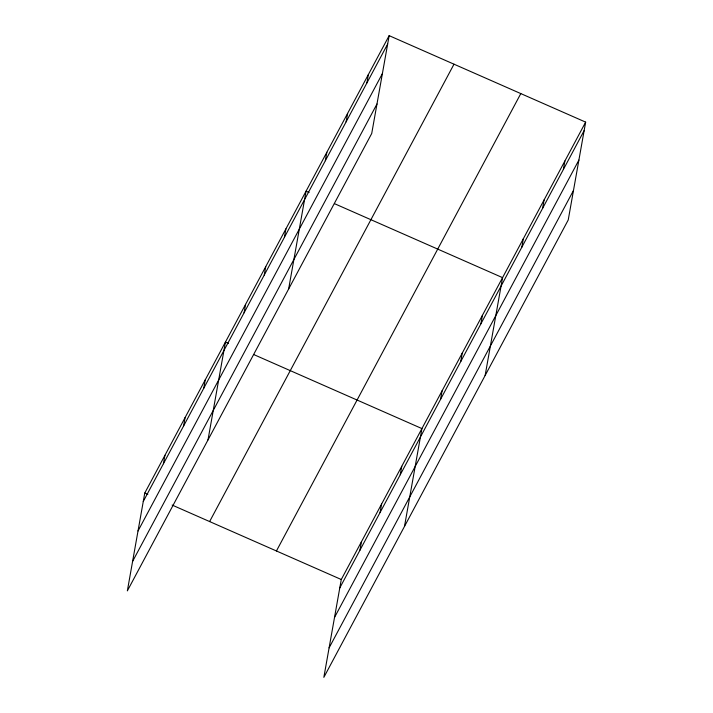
<?xml version="1.0" encoding="UTF-8"?>
<svg xmlns="http://www.w3.org/2000/svg" width="713" height="713" viewBox="0 0 713 713"><rect width="100%" height="100%" fill="white"/><g stroke="black" fill="none" stroke-linecap="round" stroke-linejoin="round"><path stroke-width="1.07" d="M389.155 35.65L144.775 493.022L127.351 590.872L371.723 133.491L389.155 35.65L585.649 122.128L568.225 219.978L323.845 677.35L341.277 579.509L585.649 122.128M163.429 463.735L164.935 455.295M183.597 426L185.095 417.56M203.758 388.273L205.264 379.824M207.991 439.939L225.424 342.088L228.463 343.425M244.078 312.802L245.584 304.353M264.238 275.066L265.744 266.626M284.398 237.34L285.904 228.891M288.64 289.006L306.064 191.155L309.103 192.492M325.333 160.728L326.839 152.279M346.108 121.852L347.614 113.403M366.874 82.975L368.38 74.526M359.931 550.213L361.438 541.773M380.091 512.487L381.598 504.038M400.251 474.751L401.758 466.302M404.494 526.417L421.918 428.575L253.792 354.575M440.572 399.28L442.078 390.84M460.741 361.553L462.238 353.104M480.901 323.818L482.407 315.369M485.134 375.484L502.567 277.642L334.433 203.642M521.836 247.206L523.333 238.757M542.602 208.33L544.108 199.881M563.377 169.453L564.883 161.004M143.268 501.471L387.649 44.099M138.019 530.971L382.4 73.599M132.6 561.372L376.981 103.991M209.622 521.56L454.003 64.188M276.43 550.971L520.811 93.59M339.771 587.949L584.152 130.577M334.513 617.449L578.894 160.077M329.103 647.85L573.484 190.478M144.775 493.022L147.814 494.359M172.136 505.062L341.277 579.509"/></g></svg>
